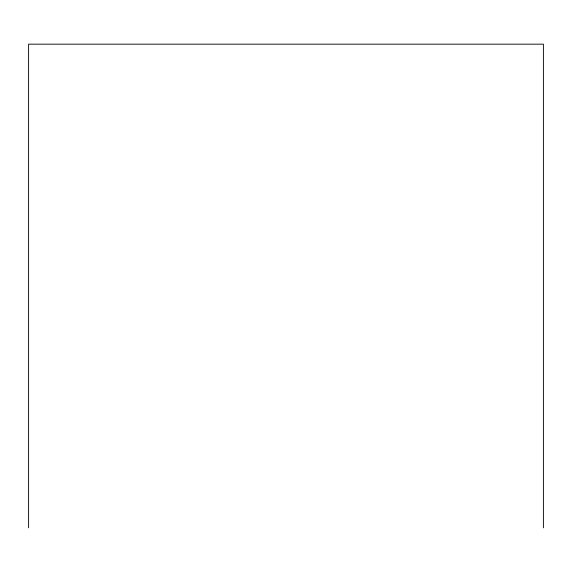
<?xml version="1.0" encoding="UTF-8"?>
<svg xmlns="http://www.w3.org/2000/svg" width="572" height="572" viewBox="0 0 572 572"><rect width="100%" height="100%" fill="white"/><g stroke="black" fill="none" stroke-linecap="round" stroke-linejoin="round"><path stroke-width="0.86" d="M543.4 527.834L543.4 44.166L28.6 44.166L28.6 527.834"/></g></svg>
